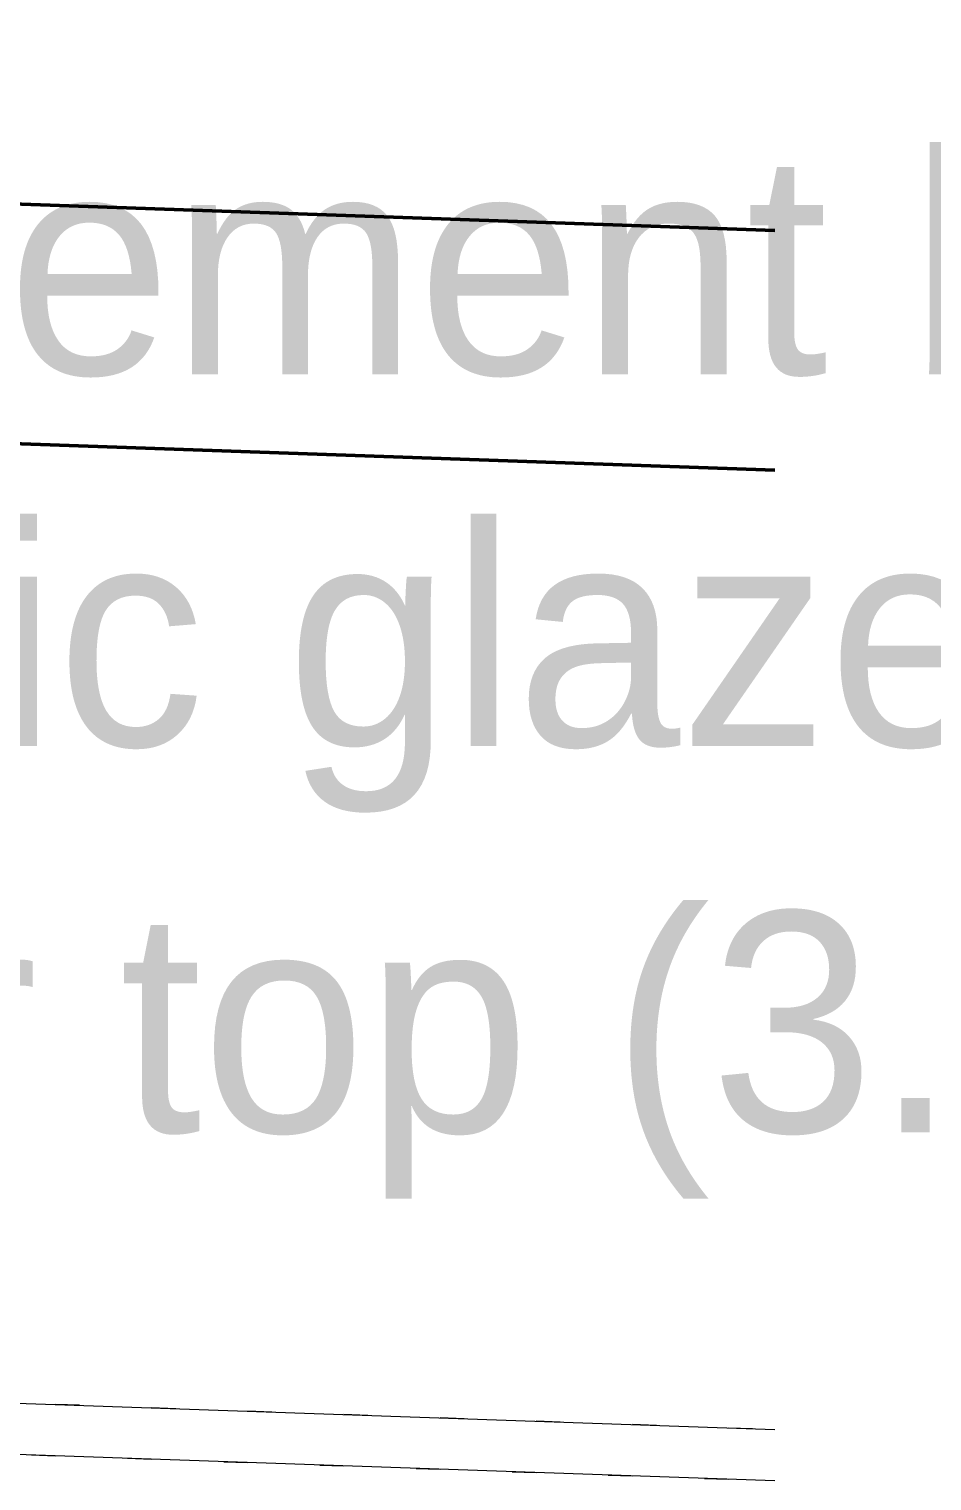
# Model space of a CAD drawing. Header units: metres. Extents: x 10 to 831, y 10 to 584.
# Drawn here: x 343.78 to 351.31, y 269.57 to 281.68 of the extents above; entities that cross this region are included whole.
import ezdxf

# ---------------------------------------------------------------- set-up
doc = ezdxf.new("R2010")
doc.units = ezdxf.units.M
for name, color, linetype, lineweight in [('CUT', 7, 'Continuous', 50), ('DIM', 1, 'Continuous', 13), ('TXT', 7, 'Continuous', 18), ('VIS', 8, 'Continuous', 13)]:
    doc.layers.add(name, color=color, linetype=linetype, lineweight=lineweight)

msp = doc.modelspace()

# ---------------------------------------------------------------- linework, layer by layer
at = {"layer": 'CUT'}
for p, q in [((302, 281.68), (350, 280)), ((350, 278), (302, 279.68))]:
    msp.add_line(p, q, dxfattribs=at)
at = {"layer": 'VIS'}
for p, q in [((350, 280), (302, 281.68)), ((342.1888, 280.2732), (347.9572, 280.0716)), ((343.1164, 280.2408), (344.7788, 280.1828)), ((343.5172, 280.2268), (343.9692, 280.2112)), ((343.6236, 280.2232), (344.9648, 280.1764)), ((343.646, 280.2224), (344.0744, 280.2072)), ((343.6488, 280.2224), (344.1432, 280.2048)), ((343.6492, 280.2224), (343.8484, 280.2152)), ((343.6672, 280.2216), (343.8404, 280.2156)), ((343.7016, 280.2204), (343.9012, 280.2136)), ((343.7048, 280.2204), (343.8736, 280.2144)), ((343.7228, 280.2196), (344.3236, 280.1988)), ((343.7368, 280.2192), (343.9368, 280.2124)), ((343.7456, 280.2188), (343.9248, 280.2128)), ((343.8136, 280.2164), (344.8136, 280.1816)), ((343.8196, 280.2164), (344.4128, 280.1956)), ((343.8332, 280.216), (344.0328, 280.2088)), ((343.8732, 280.2144), (345.5088, 280.1572)), ((343.8756, 280.2144), (344.036, 280.2088)), ((343.8824, 280.214), (344.3588, 280.1976)), ((343.9032, 280.2132), (344.0484, 280.2084)), ((343.9168, 280.2128), (344.4316, 280.1948)), ((343.9768, 280.2108), (344.1696, 280.204)), ((343.998, 280.21), (344.1872, 280.2036)), ((344.1008, 280.2064), (344.6948, 280.1856)), ((344.1428, 280.2052), (344.3364, 280.1984)), ((344.1548, 280.2044), (344.3016, 280.1996)), ((344.1776, 280.2036), (344.3776, 280.1968)), ((344.2004, 280.2028), (344.3904, 280.1964)), ((344.2128, 280.2024), (345.2124, 280.1676)), ((344.222, 280.2024), (344.422, 280.1952)), ((344.2564, 280.2012), (345.6556, 280.152)), ((344.2756, 280.2004), (344.4752, 280.1932)), ((344.3008, 280.1996), (346.0984, 280.1364)), ((344.3236, 280.1988), (344.5212, 280.1916)), ((344.3476, 280.198), (344.8368, 280.1808)), ((344.3596, 280.1976), (344.5324, 280.1912)), ((344.38, 280.1968), (344.5484, 280.1908)), ((344.386, 280.1964), (344.8464, 280.1804)), ((344.4212, 280.1952), (344.5716, 280.19)), ((344.4252, 280.1952), (344.622, 280.1884)), ((344.4468, 280.1944), (345.0448, 280.1736)), ((344.4624, 280.194), (344.6416, 280.1876)), ((344.5, 280.1924), (344.6996, 280.1856)), ((344.502, 280.1924), (344.934, 280.1772)), ((344.5032, 280.1924), (344.646, 280.1876)), ((344.5044, 280.1924), (345.2632, 280.1656)), ((344.5372, 280.1912), (344.7376, 280.184)), ((344.5476, 280.1908), (345.148, 280.17)), ((344.552, 280.1908), (345.1524, 280.1696)), ((344.5712, 280.19), (344.7712, 280.1832)), ((344.5936, 280.1892), (344.7928, 280.1824)), ((344.6052, 280.1888), (344.8016, 280.182)), ((344.6328, 280.188), (345.2324, 280.1668)), ((344.6364, 280.1876), (344.8364, 280.1808)), ((344.6376, 280.1876), (345.132, 280.1704)), ((344.6624, 280.1868), (345.2616, 280.166)), ((344.672, 280.1864), (344.8544, 280.18)), ((344.688, 280.186), (344.8864, 280.1788)), ((344.7128, 280.1852), (347.15, 280.0996)), ((344.73, 280.1844), (344.9056, 280.1784)), ((344.7748, 280.1828), (344.9732, 280.176)), ((344.7752, 280.1828), (345.2108, 280.1676)), ((344.7868, 280.1824), (345.2852, 280.1652)), ((344.838, 280.1808), (345.3192, 280.164)), ((344.9464, 280.1768), (345.118, 280.1708)), ((344.9776, 280.1756), (345.178, 280.1688)), ((345.0128, 280.1744), (345.1984, 280.168)), ((345.024, 280.174), (345.224, 280.1672)), ((345.0348, 280.1736), (345.1812, 280.1688)), ((345.0744, 280.1724), (345.5028, 280.1576)), ((345.0748, 280.1724), (345.2744, 280.1652)), ((345.1332, 280.1704), (345.326, 280.1636)), ((345.1348, 280.1704), (345.324, 280.1636)), ((345.1536, 280.1696), (345.63, 280.1528)), ((345.3248, 280.1636), (345.9256, 280.1428)), ((345.3248, 280.1636), (345.4756, 280.1584)), ((345.338, 280.1632), (345.5384, 280.156)), ((345.3664, 280.162), (345.7984, 280.1472)), ((345.3892, 280.1612), (345.588, 280.1544)), ((345.3912, 280.1612), (345.9808, 280.1408)), ((345.392, 280.1612), (345.5608, 280.1552)), ((345.398, 280.1612), (345.5708, 280.1552)), ((345.4008, 280.1608), (345.5984, 280.154)), ((345.4256, 280.16), (346.3584, 280.1276)), ((345.4824, 280.158), (345.6808, 280.1512)), ((345.5076, 280.1572), (345.7052, 280.1504)), ((345.5376, 280.156), (345.7168, 280.15)), ((345.6136, 280.1536), (346.3808, 280.1268)), ((345.6212, 280.1532), (345.768, 280.148)), ((345.6264, 280.1532), (345.7912, 280.1472)), ((345.6368, 280.1528), (347.032, 280.104)), ((345.642, 280.1524), (345.8412, 280.1456)), ((345.6468, 280.1524), (346.0828, 280.1372)), ((345.6524, 280.152), (346.1416, 280.1352)), ((345.6896, 280.1508), (345.8832, 280.144)), ((345.698, 280.1504), (345.8976, 280.1436)), ((345.72, 280.1496), (345.91, 280.1432)), ((345.7672, 280.148), (346.3148, 280.1288)), ((345.7844, 280.1476), (346.3116, 280.1292)), ((345.8004, 280.1468), (346.2816, 280.13)), ((345.8136, 280.1464), (346.4132, 280.1256)), ((345.8236, 280.146), (346.0236, 280.1392)), ((345.8324, 280.146), (346.032, 280.1388)), ((345.836, 280.1456), (346.4356, 280.1248)), ((345.9272, 280.1424), (346.3792, 280.1268)), ((345.9312, 280.1424), (346.36, 280.1276)), ((346.1432, 280.1348), (345.9432, 280.142)), ((345.9604, 280.1412), (347.3244, 280.0936)), ((345.9648, 280.1412), (346.1628, 280.1344)), ((345.976, 280.1408), (346.1476, 280.1348)), ((346.0012, 280.14), (346.5924, 280.1192)), ((346.0412, 280.1384), (346.6392, 280.1176)), ((346.0672, 280.1376), (346.5732, 280.12)), ((346.1432, 280.1348), (346.3436, 280.128)), ((346.1488, 280.1348), (346.7492, 280.1136)), ((346.1616, 280.1344), (349.1636, 280.0292)), ((346.172, 280.134), (346.372, 280.1268)), ((346.1784, 280.1336), (346.3784, 280.1268)), ((346.208, 280.1328), (346.3548, 280.1276)), ((346.2092, 280.1328), (347.2092, 280.0976)), ((346.2212, 280.1324), (346.4212, 280.1252)), ((346.2544, 280.1312), (346.4336, 280.1248)), ((346.2608, 280.1308), (346.4608, 280.124)), ((346.2716, 280.1304), (346.4608, 280.124)), ((346.2768, 280.1304), (346.4752, 280.1232)), ((346.2856, 280.13), (346.7796, 280.1128)), ((346.2896, 280.13), (346.4824, 280.1232)), ((346.326, 280.1284), (347.0848, 280.102)), ((346.4244, 280.1252), (346.9012, 280.1084)), ((346.4364, 280.1248), (346.6092, 280.1188)), ((346.4476, 280.1244), (347.2776, 280.0952)), ((346.4964, 280.1228), (346.696, 280.1156)), ((346.5184, 280.122), (346.6628, 280.1168)), ((346.5188, 280.122), (346.9548, 280.1064)), ((346.5704, 280.12), (346.7668, 280.1132)), ((346.5824, 280.1196), (346.7812, 280.1128)), ((346.5868, 280.1196), (346.7844, 280.1124)), ((346.6124, 280.1184), (347.2124, 280.0976)), ((346.662, 280.1168), (346.8336, 280.1108)), ((346.6916, 280.1156), (346.8888, 280.1088)), ((346.7884, 280.1124), (346.9312, 280.1076)), ((346.7948, 280.112), (346.9412, 280.1072)), ((346.8108, 280.1116), (348.4732, 280.0536)), ((346.8312, 280.1108), (346.9816, 280.1056)), ((346.8596, 280.11), (347.4296, 280.09)), ((346.8624, 280.11), (347.0448, 280.1036)), ((346.8688, 280.1096), (347.0544, 280.1032)), ((346.9268, 280.1076), (347.5276, 280.0864)), ((346.9572, 280.1064), (347.1204, 280.1008)), ((346.9712, 280.106), (347.5092, 280.0872)), ((346.9784, 280.1056), (347.1788, 280.0988)), ((347.0316, 280.104), (347.2316, 280.0968)), ((347.0708, 280.1024), (347.2696, 280.0956)), ((347.0724, 280.1024), (347.2724, 280.0956)), ((347.0792, 280.1024), (347.248, 280.0964)), ((347.0836, 280.102), (347.244, 280.0964)), ((347.3444, 280.0928), (347.1444, 280.1)), ((347.148, 280.1), (347.9152, 280.0728)), ((347.1544, 280.0996), (347.7496, 280.0788)), ((347.19, 280.0984), (347.7172, 280.08)), ((347.2364, 280.0968), (347.834, 280.076)), ((347.2364, 280.0968), (347.8168, 280.0764)), ((347.2684, 280.0956), (347.8624, 280.0748)), ((347.274, 280.0956), (347.4388, 280.0896)), ((347.2952, 280.0948), (347.894, 280.0736)), ((347.34, 280.0932), (347.5404, 280.086)), ((347.3444, 280.0928), (347.5448, 280.086)), ((347.354, 280.0928), (348.3548, 280.0576)), ((347.3724, 280.092), (347.5728, 280.0848)), ((347.3776, 280.0916), (347.5764, 280.0848)), ((347.3812, 280.0916), (347.528, 280.0864)), ((347.3828, 280.0916), (347.5268, 280.0864)), ((347.3908, 280.0912), (347.8268, 280.076)), ((347.4084, 280.0908), (347.5976, 280.084)), ((347.4212, 280.0904), (347.6208, 280.0832)), ((347.4352, 280.0896), (347.6352, 280.0828)), ((347.446, 280.0892), (347.6388, 280.0828)), ((347.4552, 280.0892), (348.796, 280.042)), ((347.4748, 280.0884), (347.648, 280.0824)), ((347.4808, 280.088), (347.6784, 280.0812)), ((347.5776, 280.0848), (348.1688, 280.064)), ((347.6452, 280.0824), (347.788, 280.0776)), ((347.6916, 280.0808), (347.8632, 280.0748)), ((347.6956, 280.0808), (348.1724, 280.064)), ((347.7348, 280.0792), (347.8856, 280.074)), ((347.7496, 280.0788), (347.946, 280.072)), ((347.7724, 280.078), (347.97, 280.0712)), ((347.7788, 280.0776), (347.9788, 280.0708)), ((347.8132, 280.0764), (348.4132, 280.0556)), ((347.8232, 280.076), (348.0232, 280.0692)), ((347.8312, 280.076), (348.4312, 280.0548)), ((347.8536, 280.0752), (348.8528, 280.04)), ((347.8596, 280.0748), (348.0592, 280.068)), ((347.8716, 280.0744), (348.0716, 280.0676)), ((347.9332, 280.0724), (348.098, 280.0664)), ((347.936, 280.0724), (348.4252, 280.0552)), ((347.968, 280.0712), (348.1144, 280.066)), ((348.034, 280.0688), (348.2336, 280.062)), ((348.0372, 280.0688), (348.9696, 280.036)), ((348.046, 280.0684), (348.5268, 280.0516)), ((348.0468, 280.0684), (348.226, 280.062)), ((348.0916, 280.0668), (348.2604, 280.0608)), ((348.1408, 280.0652), (348.3412, 280.058)), ((348.1472, 280.0648), (349.21, 280.0276)), ((348.1504, 280.0648), (348.3508, 280.0576)), ((348.1672, 280.064), (348.6864, 280.046)), ((348.2168, 280.0624), (348.6452, 280.0476)), ((348.2348, 280.0616), (349.8704, 280.0044)), ((348.2472, 280.0612), (348.6792, 280.0464)), ((348.2624, 280.0608), (348.4608, 280.054)), ((348.2628, 280.0608), (348.6988, 280.0456)), ((348.3224, 280.0588), (348.5048, 280.0524)), ((348.3376, 280.058), (348.7892, 280.0424)), ((348.3444, 280.058), (348.9396, 280.0372)), ((348.5456, 280.0508), (348.3452, 280.058)), ((348.3792, 280.0568), (348.9492, 280.0368)), ((348.44, 280.0544), (348.9384, 280.0372)), ((348.4928, 280.0528), (348.6928, 280.0456)), ((348.5288, 280.0516), (349.1296, 280.0304)), ((348.5356, 280.0512), (348.732, 280.0444)), ((348.5448, 280.0508), (348.7344, 280.0444)), ((348.5456, 280.0508), (348.7456, 280.044)), ((348.554, 280.0508), (348.7528, 280.0436)), ((348.5544, 280.0504), (348.7012, 280.0456)), ((348.5708, 280.05), (348.7696, 280.0432)), ((348.5956, 280.0492), (349.1228, 280.0308)), ((348.6024, 280.0488), (348.7952, 280.042)), ((348.612, 280.0484), (349.612, 280.0136)), ((348.6208, 280.0484), (348.8208, 280.0412)), ((348.6228, 280.048), (348.8228, 280.0412)), ((348.6348, 280.0476), (349.2344, 280.0268)), ((348.6648, 280.0468), (348.8624, 280.04)), ((348.6708, 280.0464), (348.8708, 280.0396)), ((348.6824, 280.046), (349.1428, 280.03)), ((348.7212, 280.0448), (348.8928, 280.0388)), ((348.7248, 280.0448), (348.9104, 280.038)), ((348.7636, 280.0432), (349.3012, 280.0244)), ((348.7664, 280.0432), (348.9352, 280.0372)), ((348.7832, 280.0424), (349.3636, 280.0224)), ((348.8308, 280.0408), (349.4284, 280.02)), ((348.922, 280.0376), (349.0868, 280.032)), ((348.9416, 280.0372), (349.142, 280.03)), ((348.9668, 280.036), (349.7612, 280.0084)), ((348.9732, 280.036), (349.1736, 280.0288)), ((348.9792, 280.0356), (349.1796, 280.0288)), ((349.008, 280.0348), (349.1684, 280.0292)), ((349.0308, 280.034), (349.2308, 280.0268)), ((349.0568, 280.0332), (349.2552, 280.026)), ((349.0584, 280.0328), (349.658, 280.012)), ((349.0736, 280.0324), (349.502, 280.0176)), ((349.094, 280.0316), (350, 280)), ((349.1116, 280.0312), (349.5436, 280.016)), ((349.1348, 280.0304), (349.28, 280.0252)), ((349.1412, 280.03), (349.8744, 280.0044)), ((349.2056, 280.028), (349.3784, 280.0216)), ((349.2244, 280.0272), (350, 280)), ((349.2408, 280.0264), (349.404, 280.0208)), ((349.2412, 280.0264), (349.392, 280.0212)), ((349.2916, 280.0248), (349.4912, 280.018)), ((349.3028, 280.0244), (349.8712, 280.0044)), ((349.3496, 280.0228), (349.5484, 280.016)), ((349.3536, 280.0228), (349.5512, 280.0156)), ((349.3664, 280.022), (349.5652, 280.0152)), ((349.4176, 280.0204), (349.6, 280.014)), ((349.4204, 280.0204), (349.6204, 280.0132)), ((349.4228, 280.0204), (350, 280)), ((349.4544, 280.0192), (350, 280)), ((349.4672, 280.0188), (350, 280)), ((349.47, 280.0184), (349.67, 280.0116)), ((349.7468, 280.0088), (349.5464, 280.016)), ((349.548, 280.016), (350, 280.0001)), ((349.5872, 280.0144), (350, 280)), ((349.6284, 280.0132), (350, 280)), ((349.7144, 280.01), (349.9108, 280.0032)), ((349.7424, 280.0092), (349.9428, 280.002)), ((349.7468, 280.0088), (349.9468, 280.002)), ((349.7504, 280.0088), (349.922, 280.0028)), ((349.752, 280.0088), (350, 280)), ((349.7588, 280.0084), (349.9516, 280.0016)), ((349.764, 280.0084), (349.964, 280.0012)), ((349.7788, 280.0076), (349.9476, 280.002)), ((349.7796, 280.0076), (349.9796, 280.0008)), ((349.8088, 280.0068), (350, 280.0001)), ((349.8128, 280.0064), (350, 279.9999)), ((349.834, 280.006), (350, 280.0001)), ((349.8388, 280.0056), (350, 279.9998)), ((349.8508, 280.0052), (350, 280.0001)), ((349.8988, 280.0036), (350, 280)), ((349.9108, 280.0032), (350, 280)), ((349.9304, 280.0024), (350, 280.0001)), ((349.9312, 280.0024), (350, 280)), ((349.9704, 280.0012), (350, 280.0001)), ((350, 278), (302, 279.68)), ((345.052, 278.1732), (341.5104, 278.2972)), ((344.2092, 278.2028), (342.4096, 278.2656)), ((344.5032, 278.1924), (342.6464, 278.2572)), ((344.0424, 278.2084), (342.6472, 278.2572)), ((344.39, 278.1964), (343.0492, 278.2432)), ((344.2108, 278.2028), (343.1672, 278.2392)), ((343.7984, 278.2172), (343.2016, 278.238)), ((343.8332, 278.216), (343.2332, 278.2368)), ((343.8936, 278.2136), (343.298, 278.2344)), ((344.9636, 278.1764), (343.3008, 278.2344)), ((344.2, 278.2028), (343.4056, 278.2308)), ((344.0476, 278.2084), (343.45, 278.2292)), ((344.524, 278.1916), (343.5228, 278.2268)), ((344.1428, 278.2052), (343.5628, 278.2252)), ((350, 278.0001), (343.5812, 278.2248)), ((344.1552, 278.2044), (343.6448, 278.2224)), ((343.8184, 278.2164), (343.668, 278.2216)), ((343.8988, 278.2136), (343.7132, 278.22)), ((343.8756, 278.2144), (343.7152, 278.22)), ((343.7412, 278.2192), (343.9412, 278.212)), ((344.3624, 278.1972), (343.784, 278.2176)), ((344.3604, 278.1972), (343.7952, 278.2172)), ((344.3768, 278.1968), (343.8084, 278.2168)), ((343.9936, 278.2104), (343.8132, 278.2164)), ((343.9784, 278.2108), (343.8136, 278.2164)), ((344.4252, 278.1952), (343.834, 278.216)), ((344.1008, 278.2064), (343.9012, 278.2136)), ((344.6928, 278.1856), (343.926, 278.2124)), ((344.952, 278.1768), (343.9512, 278.2116)), ((344.1776, 278.2036), (343.9772, 278.2108)), ((344.5372, 278.1912), (343.9856, 278.2104)), ((344.9984, 278.1752), (343.9984, 278.21)), ((344.1548, 278.2044), (344.008, 278.2096)), ((344.2152, 278.2024), (344.0172, 278.2092)), ((344.222, 278.2024), (344.022, 278.2092)), ((344.2244, 278.202), (344.0244, 278.2092)), ((345.0656, 278.1728), (344.0484, 278.2084)), ((344.2756, 278.2004), (344.0756, 278.2072)), ((346.298, 278.1296), (344.1012, 278.2064)), ((344.3236, 278.1988), (344.1264, 278.2056)), ((344.3596, 278.1976), (344.1864, 278.2036)), ((344.38, 278.1968), (344.2112, 278.2028)), ((344.4224, 278.1952), (344.224, 278.202)), ((344.7224, 278.1848), (344.2704, 278.2004)), ((344.5372, 278.1912), (344.3372, 278.198)), ((344.5436, 278.1908), (344.348, 278.198)), ((344.5508, 278.1908), (344.352, 278.1976)), ((344.5936, 278.1892), (344.3948, 278.196)), ((344.6052, 278.1888), (344.4088, 278.1956)), ((345.4124, 278.1604), (344.4128, 278.1956)), ((344.6204, 278.1884), (344.4204, 278.1952)), ((344.6328, 278.188), (344.4328, 278.1948)), ((344.6364, 278.1876), (344.4368, 278.1948)), ((344.9672, 278.176), (344.4728, 278.1936)), ((344.688, 278.186), (344.4896, 278.1928)), ((344.7156, 278.1848), (344.5352, 278.1912)), ((345.0816, 278.172), (344.5544, 278.1904)), ((344.7748, 278.1828), (344.5764, 278.19)), ((344.7416, 278.184), (344.5948, 278.1892)), ((345.244, 278.1664), (344.6464, 278.1872)), ((344.8072, 278.1816), (344.6584, 278.1868)), ((345.176, 278.1688), (344.6656, 278.1868)), ((344.838, 278.1808), (344.6776, 278.1864)), ((345.2988, 278.1644), (344.6996, 278.1856)), ((344.9384, 278.1772), (344.7384, 278.184)), ((344.9424, 278.1772), (344.742, 278.184)), ((344.9712, 278.176), (344.7712, 278.1832)), ((345.0172, 278.1744), (344.8172, 278.1812)), ((345.024, 278.174), (344.824, 278.1812)), ((345.0128, 278.1744), (344.8272, 278.1812)), ((346.1716, 278.134), (344.866, 278.1796)), ((345.0748, 278.1724), (344.8748, 278.1792)), ((345.36, 278.1624), (344.9316, 278.1772)), ((345.5188, 278.1568), (344.9408, 278.1772)), ((344.9424, 278.1772), (345.1424, 278.17)), ((345.5136, 278.1572), (344.9452, 278.1768)), ((345.4512, 278.1592), (344.9532, 278.1768)), ((347.1296, 278.1004), (344.9864, 278.1756)), ((345.4712, 278.1584), (344.9944, 278.1752)), ((347.9612, 278.0712), (345.0408, 278.1736)), ((345.6896, 278.1508), (345.1096, 278.1712)), ((345.338, 278.1632), (345.138, 278.17)), ((345.7448, 278.1488), (345.1476, 278.17)), ((345.3248, 278.1636), (345.1744, 278.1688)), ((345.378, 278.1616), (345.178, 278.1688)), ((347.968, 278.0712), (345.1812, 278.1688)), ((345.7868, 278.1476), (345.1904, 278.1684)), ((345.3912, 278.1612), (345.1948, 278.168)), ((345.4008, 278.1608), (345.2032, 278.168)), ((345.4216, 278.1604), (345.2216, 278.1672)), ((345.392, 278.1612), (345.2236, 278.1672)), ((345.398, 278.1612), (345.2248, 278.1672)), ((345.404, 278.1608), (345.2548, 278.166)), ((345.4372, 278.1596), (345.2568, 278.166)), ((345.4824, 278.158), (345.2836, 278.1652)), ((345.868, 278.1448), (345.3028, 278.1644)), ((345.5076, 278.1572), (345.3104, 278.164)), ((346.3956, 278.126), (345.4104, 278.1608)), ((346.008, 278.1396), (345.4132, 278.1604)), ((346.0404, 278.1384), (345.4428, 278.1596)), ((345.6404, 278.1524), (345.4564, 278.1592)), ((346.2272, 278.132), (345.4604, 278.1588)), ((345.6264, 278.1532), (345.4616, 278.1588)), ((345.7168, 278.15), (345.5212, 278.1568)), ((346.126, 278.1356), (345.5252, 278.1568)), ((345.7392, 278.1492), (345.5392, 278.156)), ((345.7552, 278.1484), (345.5696, 278.1552)), ((345.82, 278.1464), (345.62, 278.1532)), ((346.2236, 278.132), (345.624, 278.1532)), ((345.832, 278.146), (345.6324, 278.1528)), ((345.836, 278.1456), (345.636, 278.1528)), ((346.1212, 278.1356), (345.64, 278.1528)), ((345.874, 278.1444), (345.674, 278.1516)), ((347.0352, 278.1036), (345.7604, 278.1484)), ((346.3612, 278.1272), (345.7664, 278.148)), ((346.7884, 278.1124), (345.7884, 278.1476)), ((348.5532, 278.0508), (345.7924, 278.1472)), ((347.2312, 278.0968), (345.836, 278.1456)), ((346.0004, 278.14), (345.8512, 278.1452)), ((346.0972, 278.1364), (345.8976, 278.1436)), ((346.0672, 278.1376), (345.8984, 278.1436)), ((346.4364, 278.1248), (345.9172, 278.1428)), ((346.1388, 278.1352), (345.9388, 278.142)), ((346.1432, 278.1348), (345.9432, 278.142)), ((346.1356, 278.1352), (345.96, 278.1412)), ((346.572, 278.12), (345.972, 278.1408)), ((346.1784, 278.1336), (345.978, 278.1408)), ((346.1592, 278.1344), (345.9788, 278.1408)), ((346.2168, 278.1324), (346.0168, 278.1396)), ((346.6212, 278.1184), (346.0212, 278.1392)), ((346.1968, 278.1332), (346.0268, 278.1392)), ((346.2768, 278.1304), (346.078, 278.1372)), ((346.2288, 278.132), (346.078, 278.1372)), ((346.6504, 278.1172), (346.082, 278.1372)), ((346.6752, 278.1164), (346.0968, 278.1368)), ((346.2968, 278.1296), (346.0996, 278.1364)), ((346.1432, 278.1348), (346.3436, 278.128)), ((346.7436, 278.114), (346.192, 278.1332)), ((347.2312, 278.0968), (346.2348, 278.1316)), ((346.8384, 278.1108), (346.2404, 278.1316)), ((346.7424, 278.114), (346.2656, 278.1308)), ((346.8904, 278.1088), (346.3036, 278.1292)), ((346.9404, 278.1072), (346.34, 278.128)), ((346.5408, 278.1212), (346.3416, 278.128)), ((346.5704, 278.12), (346.374, 278.1268)), ((346.5824, 278.1196), (346.3836, 278.1264)), ((346.982, 278.1056), (346.3892, 278.1264)), ((347.8088, 278.0768), (346.4092, 278.1256)), ((347.4124, 278.0904), (346.4124, 278.1256)), ((347.0316, 278.104), (346.432, 278.1248)), ((347.4912, 278.088), (346.4476, 278.1244)), ((346.6148, 278.1184), (346.45, 278.1244)), ((348.6044, 278.0488), (346.4972, 278.1228)), ((347.0836, 278.102), (346.6024, 278.1188)), ((347.444, 278.0896), (346.6136, 278.1184)), ((347.1324, 278.1004), (346.6804, 278.116)), ((346.8688, 278.1096), (346.6832, 278.116)), ((346.896, 278.1088), (346.696, 278.1156)), ((346.9396, 278.1072), (346.7396, 278.114)), ((347.7544, 278.0784), (346.7536, 278.1136)), ((346.9784, 278.1056), (346.7784, 278.1128)), ((347.376, 278.092), (346.8104, 278.1116)), ((347.0196, 278.1044), (346.8196, 278.1112)), ((347.0236, 278.104), (346.8236, 278.1112)), ((347.4352, 278.0896), (346.8356, 278.1108)), ((347.468, 278.0888), (346.8724, 278.1096)), ((347.0724, 278.1024), (346.8728, 278.1096)), ((347.0792, 278.1024), (346.9108, 278.108)), ((347.4748, 278.0884), (346.9556, 278.1064)), ((347.5512, 278.0856), (346.9564, 278.1064)), ((347.4548, 278.0892), (346.9944, 278.1052)), ((348.2884, 278.06), (346.9956, 278.1052)), ((347.5936, 278.0844), (346.9988, 278.1052)), ((347.6348, 278.0828), (347.0372, 278.1036)), ((347.6232, 278.0832), (347.0432, 278.1036)), ((347.5576, 278.0856), (347.0472, 278.1032)), ((347.274, 278.0956), (347.1092, 278.1012)), ((347.3272, 278.0936), (347.1272, 278.1004)), ((347.3364, 278.0932), (347.1376, 278.1)), ((347.3444, 278.0928), (347.1444, 278.1)), ((347.7492, 278.0788), (347.16, 278.0996)), ((347.3776, 278.0916), (347.1788, 278.0988)), ((348.1988, 278.0632), (347.1988, 278.098)), ((347.6452, 278.0824), (347.2168, 278.0976)), ((347.7872, 278.0776), (347.2188, 278.0972)), ((347.4212, 278.0904), (347.2212, 278.0972)), ((347.8316, 278.076), (347.2532, 278.096)), ((347.4808, 278.088), (347.2836, 278.0952)), ((347.8468, 278.0752), (347.2952, 278.0948)), ((347.3444, 278.0928), (347.5448, 278.086)), ((347.5416, 278.086), (347.3656, 278.0924)), ((347.9716, 278.0708), (347.3808, 278.0916)), ((347.6028, 278.084), (347.4224, 278.0904)), ((347.6112, 278.0836), (347.4256, 278.09)), ((348.0636, 278.0676), (347.4768, 278.0884)), ((348.7832, 278.0424), (347.4776, 278.0884)), ((348.0136, 278.0696), (347.5368, 278.0864)), ((347.7412, 278.0792), (347.5412, 278.086)), ((347.7728, 278.078), (347.5728, 278.0848)), ((348.168, 278.064), (347.5748, 278.0848)), ((347.7348, 278.0792), (347.5844, 278.0844)), ((347.7544, 278.0784), (347.5856, 278.0844)), ((347.8168, 278.0764), (347.6168, 278.0836)), ((347.8232, 278.076), (347.6232, 278.0832)), ((347.8312, 278.076), (347.6316, 278.0828)), ((347.8716, 278.0744), (347.672, 278.0816)), ((348.4328, 278.0548), (347.8348, 278.0756)), ((348.046, 278.0684), (347.8852, 278.074)), ((348.0936, 278.0668), (347.894, 278.0736)), ((348.1324, 278.0652), (347.9336, 278.0724)), ((348.0876, 278.0668), (347.9388, 278.072)), ((348.1408, 278.0652), (347.9408, 278.072)), ((348.5456, 278.0508), (347.9452, 278.072)), ((348.1792, 278.0636), (347.9788, 278.0708)), ((348.1672, 278.064), (347.994, 278.0704)), ((348.2192, 278.0624), (348.0192, 278.0692)), ((349.302, 278.0244), (348.0272, 278.0692)), ((348.2624, 278.0608), (348.064, 278.0676)), ((348.5784, 278.0496), (348.068, 278.0676)), ((348.6648, 278.0468), (348.0728, 278.0676)), ((349.0736, 278.0324), (348.0736, 278.0676)), ((348.2628, 278.0608), (348.098, 278.0664)), ((348.1452, 278.0648), (348.7456, 278.044)), ((348.7412, 278.044), (348.1464, 278.0648)), ((348.9892, 278.0352), (348.222, 278.0624)), ((349.1044, 278.0312), (348.274, 278.0604)), ((348.8836, 278.0392), (348.318, 278.0588)), ((348.9284, 278.0376), (348.3388, 278.058)), ((348.542, 278.0512), (348.3416, 278.058)), ((348.5448, 278.0508), (348.3556, 278.0576)), ((348.5708, 278.05), (348.372, 278.0568)), ((348.95, 278.0368), (348.3984, 278.056)), ((348.5544, 278.0504), (348.408, 278.0556)), ((348.6024, 278.0488), (348.4096, 278.0556)), ((348.9472, 278.0368), (348.42, 278.0552)), ((348.6208, 278.0484), (348.4208, 278.0552)), ((348.6228, 278.048), (348.4232, 278.0552)), ((348.6348, 278.0476), (348.4348, 278.0548)), ((348.6708, 278.0464), (348.4712, 278.0536)), ((348.6388, 278.0476), (348.488, 278.0528)), ((349.4072, 278.0208), (348.5052, 278.0524)), ((348.684, 278.046), (348.5352, 278.0512)), ((348.7248, 278.0448), (348.5392, 278.0512)), ((348.7824, 278.0428), (348.5844, 278.0496)), ((349.17, 278.0292), (348.59, 278.0492)), ((348.7664, 278.0432), (348.5976, 278.0492)), ((349.6276, 278.0132), (348.6312, 278.048)), ((349.2368, 278.0268), (348.6504, 278.0472)), ((348.8924, 278.0388), (348.6928, 278.0456)), ((348.9292, 278.0376), (348.7288, 278.0444)), ((348.9284, 278.0376), (348.7292, 278.0444)), ((348.9416, 278.0372), (348.7416, 278.044)), ((349.2516, 278.026), (348.7572, 278.0436)), ((349.3736, 278.022), (348.7732, 278.0428)), ((348.9792, 278.0356), (348.7792, 278.0428)), ((349.2844, 278.0252), (348.808, 278.0416)), ((349.412, 278.0204), (348.812, 278.0416)), ((349.4164, 278.0204), (348.8164, 278.0416)), ((349.4192, 278.0204), (348.8192, 278.0412)), ((349.0308, 278.034), (348.8308, 278.0408)), ((349.0276, 278.034), (348.8428, 278.0404)), ((349.008, 278.0348), (348.8476, 278.0404)), ((349.0568, 278.0332), (348.858, 278.04)), ((350, 278.0001), (348.8944, 278.0388)), ((349.4252, 278.02), (348.9892, 278.0352)), ((349.1412, 278.03), (348.9944, 278.0352)), ((349.2056, 278.028), (349.0324, 278.034)), ((349.5424, 278.016), (349.0904, 278.032)), ((349.2808, 278.0252), (349.1316, 278.0304)), ((349.3428, 278.0232), (349.1424, 278.03)), ((349.7468, 278.0088), (349.146, 278.03)), ((349.3536, 278.0228), (349.156, 278.0296)), ((349.3664, 278.022), (349.1676, 278.0292)), ((349.8204, 278.0064), (349.2204, 278.0272)), ((349.8488, 278.0052), (349.2568, 278.026)), ((349.47, 278.0184), (349.2704, 278.0256)), ((350, 278.0001), (349.2728, 278.0256)), ((349.7788, 278.0076), (349.2728, 278.0256)), ((349.4672, 278.0188), (349.2816, 278.0252)), ((349.3464, 278.0228), (349.9468, 278.002)), ((349.942, 278.002), (349.3508, 278.0228)), ((350, 277.9999), (349.4236, 278.02)), ((350, 277.9998), (349.4236, 278.02)), ((350, 278.0001), (349.4292, 278.02)), ((349.5992, 278.014), (349.4292, 278.02)), ((349.6816, 278.0112), (349.4924, 278.0176)), ((350, 277.9999), (349.5016, 278.0176)), ((349.9304, 278.0024), (349.502, 278.0176)), ((349.7144, 278.01), (349.518, 278.0168)), ((349.7244, 278.0096), (349.5252, 278.0168)), ((349.7424, 278.0092), (349.5424, 278.016)), ((350, 278), (349.5556, 278.0156)), ((349.7588, 278.0084), (349.566, 278.0152)), ((349.7276, 278.0096), (349.5812, 278.0148)), ((350, 278), (349.6088, 278.0136)), ((349.8228, 278.0064), (349.6228, 278.0132)), ((350, 278), (349.6304, 278.0128)), ((349.834, 278.006), (349.634, 278.0128)), ((350, 277.9999), (349.6524, 278.012)), ((350, 278.0001), (349.7272, 278.0096)), ((349.9312, 278.0024), (349.7328, 278.0092)), ((349.9108, 278.0032), (349.746, 278.0088)), ((350, 277.9999), (349.7564, 278.0084)), ((350, 278.0001), (349.7736, 278.008)), ((350, 278.0002), (349.81, 278.0068)), ((350, 277.9999), (349.8236, 278.006)), ((350, 278), (349.8256, 278.006)), ((350, 277.9999), (349.8256, 278.006)), ((350, 278), (349.8612, 278.0048)), ((350, 278), (349.8904, 278.004)), ((350, 278), (349.9304, 278.0024)), ((350, 277.9999), (349.9488, 278.0016)), ((350, 277.9999), (349.9628, 278.0012)), ((350, 277.9999), (349.974, 278.0008)), ((350, 277.9998), (349.9944, 278)), ((350, 278), (349.9988, 278)), ((307.3424, 271.4932), (350, 270.0001)), ((350, 269.572), (307.5428, 271.058)), ((344.2044, 270.2028), (344.0044, 270.21)), ((345.006, 270.1748), (344.8056, 270.182)), ((345.8072, 270.1468), (345.6068, 270.1536)), ((346.6088, 270.1188), (346.4084, 270.1256)), ((347.41, 270.0908), (347.2096, 270.0976)), ((348.2112, 270.0628), (348.0112, 270.0696)), ((349.0128, 270.0344), (348.8124, 270.0416)), ((349.814, 270.0064), (349.6136, 270.0136)), ((343.804, 269.7888), (344.0044, 269.782)), ((344.6052, 269.7608), (344.8056, 269.754)), ((345.4068, 269.7328), (345.6068, 269.7256)), ((346.208, 269.7048), (346.4084, 269.6976)), ((347.0092, 269.6768), (347.2096, 269.6696)), ((347.8108, 269.6488), (348.0112, 269.6416)), ((348.612, 269.6204), (348.8124, 269.6136)), ((349.4132, 269.5924), (349.6136, 269.5856))]:
    msp.add_line(p, q, dxfattribs=at)

# ---------------------------------------------------------------- texts
at = {"layer": 'DIM'}
msp.add_text('+3.642 ring girder top (3.5 % roof plane)', height=1.84, dxfattribs=at).set_placement((324.5, 272.48))
at = {"layer": 'TXT'}
for s, p in [('drum: cement board / GRC on SHS 60 @ 600', (335.4, 278.8)), ('real kufic glazed brick facing', (335.4, 275.7))]:
    msp.add_text(s, height=1.84, dxfattribs=at).set_placement(p)

doc.saveas('drawing.dxf')
